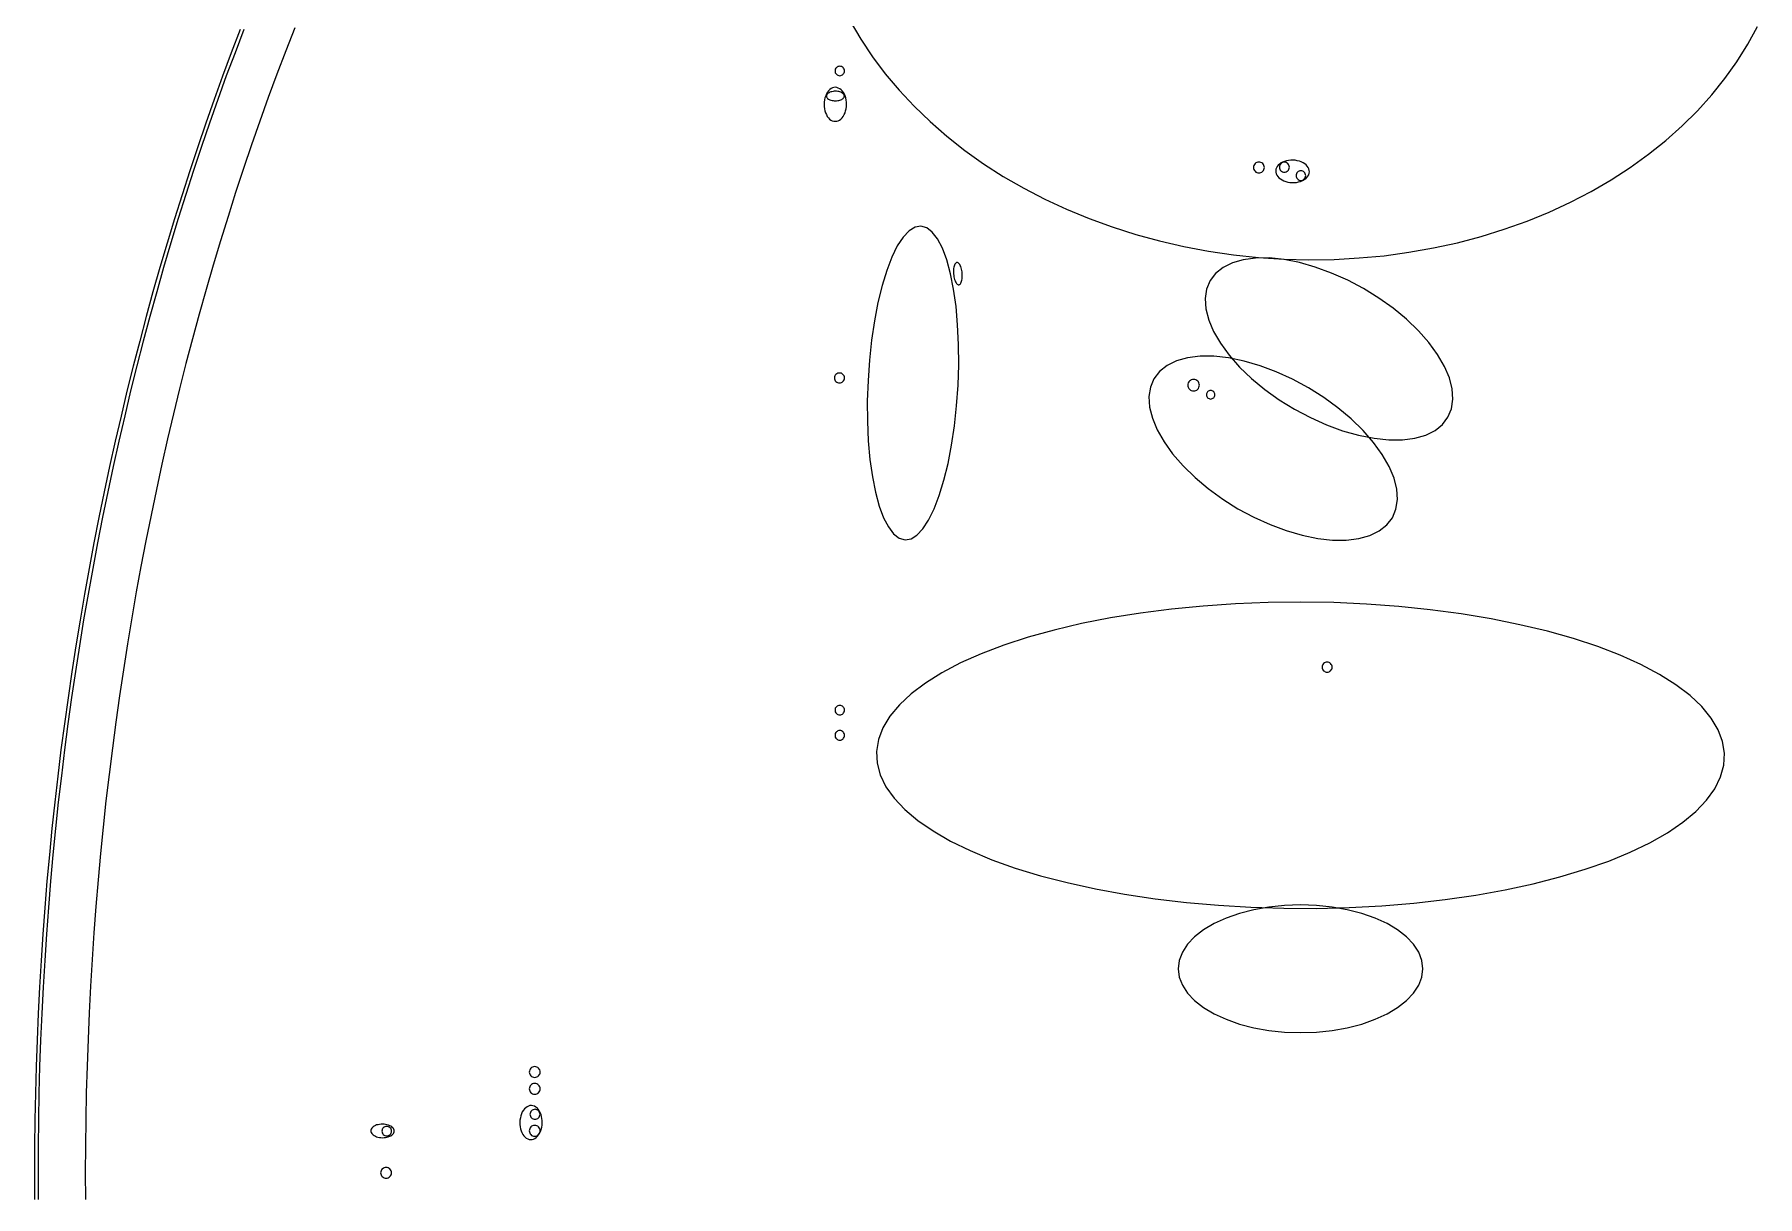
# Model space of a CAD drawing. Extents: x -1 to 217, y -22 to 302.
# Drawn here: x -1.3 to 120.4, y 138 to 220 of the extents above; entities that cross this region are included whole.
import ezdxf

# ---------------------------------------------------------------- set-up
doc = ezdxf.new("R2010")
doc.units = 0

msp = doc.modelspace()

# ---------------------------------------------------------------- linework, layer by layer
at = {"layer": 'CIRCLES'}
for p, q in [((55.25, 217.57), (55.23, 217.51)), ((55.23, 217.51), (55.23, 217.45)), ((55.23, 217.45), (55.23, 217.38)), ((55.23, 217.38), (55.25, 217.32)), ((55.28, 217.63), (55.25, 217.57)), ((55.25, 217.32), (55.28, 217.26)), ((55.33, 217.68), (55.28, 217.63)), ((55.28, 217.26), (55.33, 217.21)), ((55.38, 217.72), (55.33, 217.68)), ((55.33, 217.21), (55.38, 217.17)), ((55.43, 217.75), (55.38, 217.72)), ((55.38, 217.17), (55.43, 217.14)), ((55.5, 217.77), (55.43, 217.75)), ((55.43, 217.14), (55.5, 217.12)), ((55.56, 217.78), (55.5, 217.77)), ((55.5, 217.12), (55.56, 217.11)), ((55.63, 217.77), (55.56, 217.78)), ((55.56, 217.11), (55.63, 217.12)), ((55.69, 217.75), (55.63, 217.77)), ((55.63, 217.12), (55.69, 217.14)), ((55.75, 217.72), (55.69, 217.75)), ((55.69, 217.14), (55.75, 217.17)), ((55.8, 217.68), (55.75, 217.72)), ((55.75, 217.17), (55.8, 217.21)), ((55.84, 217.63), (55.8, 217.68)), ((55.8, 217.21), (55.84, 217.26)), ((55.87, 217.57), (55.84, 217.63)), ((55.84, 217.26), (55.87, 217.32)), ((55.89, 217.51), (55.87, 217.57)), ((55.87, 217.32), (55.89, 217.38)), ((55.9, 217.45), (55.89, 217.51)), ((55.89, 217.38), (55.9, 217.45)), ((84.8, 210.7), (84.79, 210.63)), ((84.79, 210.63), (84.8, 210.56)), ((84.82, 210.78), (84.8, 210.7)), ((84.86, 210.84), (84.82, 210.78)), ((84.9, 210.9), (84.86, 210.84)), ((84.96, 210.95), (84.9, 210.9)), ((85.03, 210.98), (84.96, 210.95)), ((85.1, 211), (85.03, 210.98)), ((85.17, 211.01), (85.1, 211)), ((85.25, 211), (85.17, 211.01)), ((85.32, 210.98), (85.25, 211)), ((85.39, 210.95), (85.32, 210.98)), ((85.44, 210.9), (85.39, 210.95)), ((85.49, 210.84), (85.44, 210.9)), ((85.53, 210.78), (85.49, 210.84)), ((85.55, 210.7), (85.53, 210.78)), ((85.56, 210.63), (85.55, 210.7)), ((85.55, 210.56), (85.56, 210.63)), ((86.63, 210.72), (86.62, 210.65)), ((86.62, 210.65), (86.63, 210.58)), ((86.65, 210.79), (86.63, 210.72)), ((86.63, 210.58), (86.65, 210.52)), ((86.68, 210.85), (86.65, 210.79)), ((86.72, 210.9), (86.68, 210.85)), ((86.78, 210.94), (86.72, 210.9)), ((86.84, 210.98), (86.78, 210.94)), ((86.91, 211), (86.84, 210.98)), ((86.97, 211), (86.91, 211)), ((87.04, 211), (86.97, 211)), ((87.11, 210.98), (87.04, 211)), ((87.17, 210.94), (87.11, 210.98)), ((87.22, 210.9), (87.17, 210.94)), ((87.27, 210.85), (87.22, 210.9)), ((87.3, 210.79), (87.27, 210.85)), ((87.32, 210.72), (87.3, 210.79)), ((87.3, 210.52), (87.32, 210.58)), ((87.33, 210.65), (87.32, 210.72)), ((87.32, 210.58), (87.33, 210.65)), ((84.8, 210.56), (84.82, 210.48)), ((84.82, 210.48), (84.86, 210.42)), ((84.86, 210.42), (84.9, 210.36)), ((84.9, 210.36), (84.96, 210.31)), ((84.96, 210.31), (85.03, 210.28)), ((85.03, 210.28), (85.1, 210.26)), ((85.1, 210.26), (85.17, 210.25)), ((85.17, 210.25), (85.25, 210.26)), ((85.25, 210.26), (85.32, 210.28)), ((85.32, 210.28), (85.39, 210.31)), ((85.39, 210.31), (85.44, 210.36)), ((85.44, 210.36), (85.49, 210.42)), ((85.49, 210.42), (85.53, 210.48)), ((85.53, 210.48), (85.55, 210.56)), ((86.65, 210.52), (86.68, 210.45)), ((86.68, 210.45), (86.72, 210.4)), ((86.72, 210.4), (86.78, 210.36)), ((86.78, 210.36), (86.84, 210.33)), ((86.84, 210.33), (86.91, 210.31)), ((86.91, 210.31), (86.97, 210.3)), ((86.97, 210.3), (87.04, 210.31)), ((87.04, 210.31), (87.11, 210.33)), ((87.11, 210.33), (87.17, 210.36)), ((87.17, 210.36), (87.22, 210.4)), ((87.22, 210.4), (87.27, 210.45)), ((87.27, 210.45), (87.3, 210.52)), ((87.82, 210.19), (87.8, 210.12)), ((87.8, 210.12), (87.8, 210.06)), ((87.8, 210.06), (87.8, 209.99)), ((87.8, 209.99), (87.82, 209.93)), ((87.85, 210.25), (87.82, 210.19)), ((87.82, 209.93), (87.85, 209.87)), ((87.9, 210.3), (87.85, 210.25)), ((87.85, 209.87), (87.9, 209.82)), ((87.95, 210.34), (87.9, 210.3)), ((87.9, 209.82), (87.95, 209.77)), ((88.01, 210.37), (87.95, 210.34)), ((87.95, 209.77), (88.01, 209.74)), ((88.07, 210.39), (88.01, 210.37)), ((88.01, 209.74), (88.07, 209.72)), ((88.14, 210.4), (88.07, 210.39)), ((88.07, 209.72), (88.14, 209.72)), ((88.2, 210.39), (88.14, 210.4)), ((88.14, 209.72), (88.2, 209.72)), ((88.27, 210.37), (88.2, 210.39)), ((88.2, 209.72), (88.27, 209.74)), ((88.33, 210.34), (88.27, 210.37)), ((88.27, 209.74), (88.33, 209.77)), ((88.38, 210.3), (88.33, 210.34)), ((88.33, 209.77), (88.38, 209.82)), ((88.42, 210.25), (88.38, 210.3)), ((88.38, 209.82), (88.42, 209.87)), ((88.45, 210.19), (88.42, 210.25)), ((88.42, 209.87), (88.45, 209.93)), ((88.47, 210.12), (88.45, 210.19)), ((88.45, 209.93), (88.47, 209.99)), ((88.48, 210.06), (88.47, 210.12)), ((88.47, 209.99), (88.48, 210.06)), ((55.29, 196.02), (55.25, 195.97)), ((55.35, 196.06), (55.29, 196.02)), ((55.41, 196.1), (55.35, 196.06)), ((55.47, 196.12), (55.41, 196.1)), ((55.54, 196.12), (55.47, 196.12)), ((55.61, 196.12), (55.54, 196.12)), ((55.68, 196.1), (55.61, 196.12)), ((55.74, 196.06), (55.68, 196.1)), ((55.79, 196.02), (55.74, 196.06)), ((55.83, 195.97), (55.79, 196.02)), ((55.2, 195.84), (55.19, 195.77)), ((55.19, 195.77), (55.2, 195.7)), ((55.22, 195.91), (55.2, 195.84)), ((55.2, 195.7), (55.22, 195.64)), ((55.25, 195.97), (55.22, 195.91)), ((55.22, 195.64), (55.25, 195.57)), ((55.25, 195.57), (55.29, 195.52)), ((55.29, 195.52), (55.35, 195.48)), ((55.35, 195.48), (55.41, 195.45)), ((55.41, 195.45), (55.47, 195.42)), ((55.47, 195.42), (55.54, 195.42)), ((55.54, 195.42), (55.61, 195.42)), ((55.61, 195.42), (55.68, 195.45)), ((55.68, 195.45), (55.74, 195.48)), ((55.74, 195.48), (55.79, 195.52)), ((55.79, 195.52), (55.83, 195.57)), ((55.87, 195.91), (55.83, 195.97)), ((55.83, 195.57), (55.87, 195.64)), ((55.89, 195.84), (55.87, 195.91)), ((55.87, 195.64), (55.89, 195.7)), ((55.89, 195.77), (55.89, 195.84)), ((55.89, 195.7), (55.89, 195.77)), ((80.16, 195.34), (80.15, 195.26)), ((80.15, 195.26), (80.16, 195.18)), ((80.18, 195.42), (80.16, 195.34)), ((80.16, 195.18), (80.18, 195.11)), ((80.22, 195.49), (80.18, 195.42)), ((80.18, 195.11), (80.22, 195.03)), ((80.27, 195.55), (80.22, 195.49)), ((80.22, 195.03), (80.27, 194.97)), ((80.33, 195.6), (80.27, 195.55)), ((80.27, 194.97), (80.33, 194.92)), ((80.4, 195.64), (80.33, 195.6)), ((80.33, 194.92), (80.4, 194.88)), ((80.48, 195.67), (80.4, 195.64)), ((80.4, 194.88), (80.48, 194.86)), ((80.56, 195.67), (80.48, 195.67)), ((80.48, 194.86), (80.56, 194.85)), ((80.64, 195.67), (80.56, 195.67)), ((80.56, 194.85), (80.64, 194.86)), ((80.72, 195.64), (80.64, 195.67)), ((80.64, 194.86), (80.72, 194.88)), ((80.79, 195.6), (80.72, 195.64)), ((80.72, 194.88), (80.79, 194.92)), ((80.85, 195.55), (80.79, 195.6)), ((80.79, 194.92), (80.85, 194.97)), ((80.9, 195.49), (80.85, 195.55)), ((80.85, 194.97), (80.9, 195.03)), ((80.94, 195.42), (80.9, 195.49)), ((80.9, 195.03), (80.94, 195.11)), ((80.96, 195.34), (80.94, 195.42)), ((80.94, 195.11), (80.96, 195.18)), ((80.97, 195.26), (80.96, 195.34)), ((80.96, 195.18), (80.97, 195.26)), ((81.55, 194.8), (81.52, 194.75)), ((81.6, 194.84), (81.55, 194.8)), ((81.65, 194.86), (81.6, 194.84)), ((81.71, 194.88), (81.65, 194.86)), ((81.77, 194.89), (81.71, 194.88)), ((81.83, 194.88), (81.77, 194.89)), ((81.88, 194.86), (81.83, 194.88)), ((81.93, 194.84), (81.88, 194.86)), ((81.98, 194.8), (81.93, 194.84)), ((82.02, 194.75), (81.98, 194.8)), ((81.49, 194.7), (81.47, 194.64)), ((81.47, 194.64), (81.47, 194.59)), ((81.47, 194.59), (81.47, 194.53)), ((81.47, 194.53), (81.49, 194.47)), ((81.52, 194.75), (81.49, 194.7)), ((81.49, 194.47), (81.52, 194.42)), ((81.52, 194.42), (81.55, 194.37)), ((81.55, 194.37), (81.6, 194.34)), ((81.6, 194.34), (81.65, 194.31)), ((81.65, 194.31), (81.71, 194.29)), ((81.71, 194.29), (81.77, 194.28)), ((81.77, 194.28), (81.83, 194.29)), ((81.83, 194.29), (81.88, 194.31)), ((81.88, 194.31), (81.93, 194.34)), ((81.93, 194.34), (81.98, 194.37)), ((81.98, 194.37), (82.02, 194.42)), ((82.04, 194.7), (82.02, 194.75)), ((82.02, 194.42), (82.04, 194.47)), ((82.06, 194.64), (82.04, 194.7)), ((82.04, 194.47), (82.06, 194.53)), ((82.07, 194.59), (82.06, 194.64)), ((82.06, 194.53), (82.07, 194.59)), ((89.65, 175.42), (89.64, 175.35)), ((89.64, 175.35), (89.65, 175.28)), ((89.67, 175.49), (89.65, 175.42)), ((89.65, 175.28), (89.67, 175.22)), ((89.7, 175.55), (89.67, 175.49)), ((89.74, 175.6), (89.7, 175.55)), ((89.8, 175.65), (89.74, 175.6)), ((89.86, 175.68), (89.8, 175.65)), ((89.92, 175.7), (89.86, 175.68)), ((89.99, 175.71), (89.92, 175.7)), ((90.06, 175.7), (89.99, 175.71)), ((90.13, 175.68), (90.06, 175.7)), ((90.19, 175.65), (90.13, 175.68)), ((90.24, 175.6), (90.19, 175.65)), ((90.29, 175.55), (90.24, 175.6)), ((90.32, 175.49), (90.29, 175.55)), ((90.34, 175.42), (90.32, 175.49)), ((90.32, 175.22), (90.34, 175.28)), ((90.35, 175.35), (90.34, 175.42)), ((90.34, 175.28), (90.35, 175.35)), ((89.67, 175.22), (89.7, 175.16)), ((89.7, 175.16), (89.74, 175.1)), ((89.74, 175.1), (89.8, 175.06)), ((89.8, 175.06), (89.86, 175.03)), ((89.86, 175.03), (89.92, 175.01)), ((89.92, 175.01), (89.99, 175)), ((89.99, 175), (90.06, 175.01)), ((90.06, 175.01), (90.13, 175.03)), ((90.13, 175.03), (90.19, 175.06)), ((90.19, 175.06), (90.24, 175.1)), ((90.24, 175.1), (90.29, 175.16)), ((90.29, 175.16), (90.32, 175.22)), ((55.25, 172.45), (55.23, 172.38)), ((55.23, 172.38), (55.23, 172.32)), ((55.23, 172.32), (55.23, 172.25)), ((55.23, 172.25), (55.25, 172.19)), ((55.28, 172.5), (55.25, 172.45)), ((55.25, 172.19), (55.28, 172.13)), ((55.33, 172.55), (55.28, 172.5)), ((55.28, 172.13), (55.33, 172.08)), ((55.38, 172.6), (55.33, 172.55)), ((55.33, 172.08), (55.38, 172.04)), ((55.43, 172.63), (55.38, 172.6)), ((55.38, 172.04), (55.43, 172.01)), ((55.5, 172.65), (55.43, 172.63)), ((55.43, 172.01), (55.5, 171.99)), ((55.56, 172.65), (55.5, 172.65)), ((55.5, 171.99), (55.56, 171.98)), ((55.63, 172.65), (55.56, 172.65)), ((55.56, 171.98), (55.63, 171.99)), ((55.69, 172.63), (55.63, 172.65)), ((55.63, 171.99), (55.69, 172.01)), ((55.75, 172.6), (55.69, 172.63)), ((55.69, 172.01), (55.75, 172.04)), ((55.8, 172.55), (55.75, 172.6)), ((55.75, 172.04), (55.8, 172.08)), ((55.84, 172.5), (55.8, 172.55)), ((55.8, 172.08), (55.84, 172.13)), ((55.87, 172.45), (55.84, 172.5)), ((55.84, 172.13), (55.87, 172.19)), ((55.89, 172.38), (55.87, 172.45)), ((55.87, 172.19), (55.89, 172.25)), ((55.9, 172.32), (55.89, 172.38)), ((55.89, 172.25), (55.9, 172.32)), ((55.25, 170.67), (55.23, 170.61)), ((55.23, 170.61), (55.23, 170.54)), ((55.23, 170.54), (55.23, 170.47)), ((55.23, 170.47), (55.25, 170.41)), ((55.28, 170.73), (55.25, 170.67)), ((55.25, 170.41), (55.28, 170.35)), ((55.33, 170.78), (55.28, 170.73)), ((55.38, 170.82), (55.33, 170.78)), ((55.43, 170.85), (55.38, 170.82)), ((55.5, 170.87), (55.43, 170.85)), ((55.56, 170.87), (55.5, 170.87)), ((55.63, 170.87), (55.56, 170.87)), ((55.69, 170.85), (55.63, 170.87)), ((55.75, 170.82), (55.69, 170.85)), ((55.8, 170.78), (55.75, 170.82)), ((55.84, 170.73), (55.8, 170.78)), ((55.87, 170.67), (55.84, 170.73)), ((55.84, 170.35), (55.87, 170.41)), ((55.89, 170.61), (55.87, 170.67)), ((55.87, 170.41), (55.89, 170.47)), ((55.9, 170.54), (55.89, 170.61)), ((55.89, 170.47), (55.9, 170.54)), ((55.28, 170.35), (55.33, 170.3)), ((55.33, 170.3), (55.38, 170.26)), ((55.38, 170.26), (55.43, 170.23)), ((55.43, 170.23), (55.5, 170.21)), ((55.5, 170.21), (55.56, 170.21)), ((55.56, 170.21), (55.63, 170.21)), ((55.63, 170.21), (55.69, 170.23)), ((55.69, 170.23), (55.75, 170.26)), ((55.75, 170.26), (55.8, 170.3)), ((55.8, 170.3), (55.84, 170.35)), ((33.64, 146.84), (33.63, 146.77)), ((33.63, 146.77), (33.64, 146.7)), ((33.66, 146.92), (33.64, 146.84)), ((33.64, 146.7), (33.66, 146.62)), ((33.7, 146.98), (33.66, 146.92)), ((33.66, 146.62), (33.7, 146.56)), ((33.75, 147.04), (33.7, 146.98)), ((33.7, 146.56), (33.75, 146.5)), ((33.8, 147.09), (33.75, 147.04)), ((33.75, 146.5), (33.8, 146.45)), ((33.87, 147.12), (33.8, 147.09)), ((33.8, 146.45), (33.87, 146.42)), ((33.94, 147.14), (33.87, 147.12)), ((33.87, 146.42), (33.94, 146.4)), ((34.01, 147.15), (33.94, 147.14)), ((33.94, 146.4), (34.01, 146.39)), ((34.09, 147.14), (34.01, 147.15)), ((34.01, 146.39), (34.09, 146.4)), ((34.16, 147.12), (34.09, 147.14)), ((34.09, 146.4), (34.16, 146.42)), ((34.23, 147.09), (34.16, 147.12)), ((34.16, 146.42), (34.23, 146.45)), ((34.28, 147.04), (34.23, 147.09)), ((34.23, 146.45), (34.28, 146.5)), ((34.33, 146.98), (34.28, 147.04)), ((34.28, 146.5), (34.33, 146.56)), ((34.37, 146.92), (34.33, 146.98)), ((34.33, 146.56), (34.37, 146.62)), ((34.39, 146.84), (34.37, 146.92)), ((34.37, 146.62), (34.39, 146.7)), ((34.4, 146.77), (34.39, 146.84)), ((34.39, 146.7), (34.4, 146.77)), ((33.64, 145.66), (33.63, 145.58)), ((33.63, 145.58), (33.64, 145.51)), ((33.66, 145.73), (33.64, 145.66)), ((33.64, 145.51), (33.66, 145.44)), ((33.7, 145.8), (33.66, 145.73)), ((33.66, 145.44), (33.7, 145.37)), ((33.75, 145.85), (33.7, 145.8)), ((33.7, 145.37), (33.75, 145.31)), ((33.8, 145.9), (33.75, 145.85)), ((33.75, 145.31), (33.8, 145.27)), ((33.87, 145.94), (33.8, 145.9)), ((33.8, 145.27), (33.87, 145.23)), ((33.94, 145.96), (33.87, 145.94)), ((33.87, 145.23), (33.94, 145.21)), ((34.01, 145.97), (33.94, 145.96)), ((33.94, 145.21), (34.01, 145.2)), ((34.09, 145.96), (34.01, 145.97)), ((34.01, 145.2), (34.09, 145.21)), ((34.16, 145.94), (34.09, 145.96)), ((34.09, 145.21), (34.16, 145.23)), ((34.23, 145.9), (34.16, 145.94)), ((34.16, 145.23), (34.23, 145.27)), ((34.28, 145.85), (34.23, 145.9)), ((34.23, 145.27), (34.28, 145.31)), ((34.33, 145.8), (34.28, 145.85)), ((34.28, 145.31), (34.33, 145.37)), ((34.37, 145.73), (34.33, 145.8)), ((34.33, 145.37), (34.37, 145.44)), ((34.39, 145.66), (34.37, 145.73)), ((34.37, 145.44), (34.39, 145.51)), ((34.4, 145.58), (34.39, 145.66)), ((34.39, 145.51), (34.4, 145.58)), ((33.69, 143.85), (33.68, 143.79)), ((33.68, 143.79), (33.69, 143.72)), ((33.71, 143.92), (33.69, 143.85)), ((33.69, 143.72), (33.71, 143.65)), ((33.74, 143.98), (33.71, 143.92)), ((33.71, 143.65), (33.74, 143.59)), ((33.79, 144.03), (33.74, 143.98)), ((33.84, 144.08), (33.79, 144.03)), ((33.9, 144.11), (33.84, 144.08)), ((33.97, 144.13), (33.9, 144.11)), ((34.04, 144.14), (33.97, 144.13)), ((34.1, 144.13), (34.04, 144.14)), ((34.17, 144.11), (34.1, 144.13)), ((34.23, 144.08), (34.17, 144.11)), ((34.29, 144.03), (34.23, 144.08)), ((34.33, 143.98), (34.29, 144.03)), ((34.36, 143.92), (34.33, 143.98)), ((34.33, 143.59), (34.36, 143.65)), ((34.38, 143.85), (34.36, 143.92)), ((34.36, 143.65), (34.38, 143.72)), ((34.39, 143.79), (34.38, 143.85)), ((34.38, 143.72), (34.39, 143.79)), ((23.23, 142.67), (23.22, 142.6)), ((23.22, 142.6), (23.23, 142.53)), ((23.25, 142.73), (23.23, 142.67)), ((23.23, 142.53), (23.25, 142.47)), ((23.28, 142.79), (23.25, 142.73)), ((23.25, 142.47), (23.28, 142.41)), ((23.32, 142.84), (23.28, 142.79)), ((23.37, 142.88), (23.32, 142.84)), ((23.43, 142.91), (23.37, 142.88)), ((23.49, 142.93), (23.43, 142.91)), ((23.56, 142.93), (23.49, 142.93)), ((23.62, 142.93), (23.56, 142.93)), ((23.69, 142.91), (23.62, 142.93)), ((23.74, 142.88), (23.69, 142.91)), ((23.8, 142.84), (23.74, 142.88)), ((23.84, 142.79), (23.8, 142.84)), ((23.87, 142.73), (23.84, 142.79)), ((23.84, 142.41), (23.87, 142.47)), ((23.89, 142.67), (23.87, 142.73)), ((23.87, 142.47), (23.89, 142.53)), ((23.89, 142.6), (23.89, 142.67)), ((23.89, 142.53), (23.89, 142.6)), ((33.64, 142.7), (33.63, 142.62)), ((33.63, 142.62), (33.64, 142.55)), ((33.66, 142.77), (33.64, 142.7)), ((33.64, 142.55), (33.66, 142.47)), ((33.7, 142.83), (33.66, 142.77)), ((33.66, 142.47), (33.7, 142.41)), ((33.75, 142.89), (33.7, 142.83)), ((33.74, 143.59), (33.79, 143.54)), ((33.8, 142.94), (33.75, 142.89)), ((33.79, 143.54), (33.84, 143.49)), ((33.87, 142.97), (33.8, 142.94)), ((33.84, 143.49), (33.9, 143.46)), ((33.94, 143), (33.87, 142.97)), ((33.9, 143.46), (33.97, 143.44)), ((34.01, 143), (33.94, 143)), ((33.97, 143.44), (34.04, 143.43)), ((34.09, 143), (34.01, 143)), ((34.04, 143.43), (34.1, 143.44)), ((34.16, 142.97), (34.09, 143)), ((34.1, 143.44), (34.17, 143.46)), ((34.23, 142.94), (34.16, 142.97)), ((34.17, 143.46), (34.23, 143.49)), ((34.23, 143.49), (34.29, 143.54)), ((34.28, 142.89), (34.23, 142.94)), ((34.33, 142.83), (34.28, 142.89)), ((34.29, 143.54), (34.33, 143.59)), ((34.37, 142.77), (34.33, 142.83)), ((34.33, 142.41), (34.37, 142.47)), ((34.39, 142.7), (34.37, 142.77)), ((34.37, 142.47), (34.39, 142.55)), ((34.4, 142.62), (34.39, 142.7)), ((34.39, 142.55), (34.4, 142.62)), ((23.28, 142.41), (23.32, 142.36)), ((23.32, 142.36), (23.37, 142.32)), ((23.37, 142.32), (23.43, 142.29)), ((23.43, 142.29), (23.49, 142.27)), ((23.49, 142.27), (23.56, 142.27)), ((23.56, 142.27), (23.62, 142.27)), ((23.62, 142.27), (23.69, 142.29)), ((23.69, 142.29), (23.74, 142.32)), ((23.74, 142.32), (23.8, 142.36)), ((23.8, 142.36), (23.84, 142.41)), ((33.7, 142.41), (33.75, 142.35)), ((33.75, 142.35), (33.8, 142.3)), ((33.8, 142.3), (33.87, 142.27)), ((33.87, 142.27), (33.94, 142.25)), ((33.94, 142.25), (34.01, 142.24)), ((34.01, 142.24), (34.09, 142.25)), ((34.09, 142.25), (34.16, 142.27)), ((34.16, 142.27), (34.23, 142.3)), ((34.23, 142.3), (34.28, 142.35)), ((34.28, 142.35), (34.33, 142.41)), ((23.37, 140.01), (23.3, 139.97)), ((23.44, 140.03), (23.37, 140.01)), ((23.52, 140.04), (23.44, 140.03)), ((23.59, 140.03), (23.52, 140.04)), ((23.66, 140.01), (23.59, 140.03)), ((23.73, 139.97), (23.66, 140.01)), ((23.14, 139.73), (23.13, 139.66)), ((23.13, 139.66), (23.14, 139.58)), ((23.16, 139.8), (23.14, 139.73)), ((23.14, 139.58), (23.16, 139.51)), ((23.2, 139.87), (23.16, 139.8)), ((23.16, 139.51), (23.2, 139.45)), ((23.25, 139.93), (23.2, 139.87)), ((23.2, 139.45), (23.25, 139.39)), ((23.3, 139.97), (23.25, 139.93)), ((23.25, 139.39), (23.3, 139.34)), ((23.3, 139.34), (23.37, 139.31)), ((23.37, 139.31), (23.44, 139.28)), ((23.44, 139.28), (23.52, 139.28)), ((23.52, 139.28), (23.59, 139.28)), ((23.59, 139.28), (23.66, 139.31)), ((23.66, 139.31), (23.73, 139.34)), ((23.79, 139.93), (23.73, 139.97)), ((23.73, 139.34), (23.79, 139.39)), ((23.83, 139.87), (23.79, 139.93)), ((23.79, 139.39), (23.83, 139.45)), ((23.87, 139.8), (23.83, 139.87)), ((23.83, 139.45), (23.87, 139.51)), ((23.89, 139.73), (23.87, 139.8)), ((23.87, 139.51), (23.89, 139.58)), ((23.9, 139.66), (23.89, 139.73)), ((23.89, 139.58), (23.9, 139.66))]:
    msp.add_line(p, q, dxfattribs=at)
at = {"layer": 'ELLIPSES'}
for p, q in [((13.2, 220.36), (12.58, 218.73)), ((13.47, 220.37), (12.85, 218.73)), ((17.06, 220.49), (16.43, 218.86)), ((56.31, 220.95), (57.05, 219.68)), ((119.71, 219.33), (120.4, 220.58)), ((57.05, 219.68), (57.87, 218.45)), ((118.94, 218.1), (119.71, 219.33)), ((12.58, 218.73), (11.97, 217.08)), ((12.85, 218.73), (12.23, 217.09)), ((16.43, 218.86), (15.8, 217.22)), ((57.87, 218.45), (58.77, 217.24)), ((118.09, 216.91), (118.94, 218.1)), ((11.97, 217.08), (11.37, 215.43)), ((12.23, 217.09), (11.63, 215.44)), ((15.8, 217.22), (15.19, 215.57)), ((58.77, 217.24), (59.75, 216.08)), ((117.16, 215.75), (118.09, 216.91)), ((15.19, 215.57), (14.6, 213.91)), ((54.52, 215.55), (54.48, 215.4)), ((54.57, 215.69), (54.52, 215.55)), ((54.62, 215.82), (54.57, 215.69)), ((54.69, 215.94), (54.62, 215.82)), ((54.65, 215.76), (54.63, 215.71)), ((54.63, 215.71), (54.63, 215.67)), ((54.63, 215.67), (54.63, 215.62)), ((54.63, 215.62), (54.65, 215.58)), ((54.67, 215.8), (54.65, 215.76)), ((54.65, 215.58), (54.67, 215.54)), ((54.71, 215.84), (54.67, 215.8)), ((54.67, 215.54), (54.71, 215.5)), ((54.77, 216.04), (54.69, 215.94)), ((54.75, 215.88), (54.71, 215.84)), ((54.71, 215.5), (54.76, 215.46)), ((54.81, 215.91), (54.75, 215.88)), ((54.76, 215.46), (54.81, 215.43)), ((54.86, 216.13), (54.77, 216.04)), ((54.87, 215.94), (54.81, 215.91)), ((54.95, 216.2), (54.86, 216.13)), ((54.94, 215.96), (54.87, 215.94)), ((55.01, 215.98), (54.94, 215.96)), ((55.05, 216.25), (54.95, 216.2)), ((55.09, 216), (55.01, 215.98)), ((55.15, 216.28), (55.05, 216.25)), ((55.17, 216.01), (55.09, 216)), ((55.26, 216.29), (55.15, 216.28)), ((55.26, 216.01), (55.17, 216.01)), ((55.36, 216.28), (55.26, 216.29)), ((55.34, 216.01), (55.26, 216.01)), ((55.42, 216), (55.34, 216.01)), ((55.46, 216.24), (55.36, 216.28)), ((55.5, 215.99), (55.42, 216)), ((55.56, 216.19), (55.46, 216.24)), ((55.57, 215.97), (55.5, 215.99)), ((55.66, 216.12), (55.56, 216.19)), ((55.64, 215.94), (55.57, 215.97)), ((55.7, 215.91), (55.64, 215.94)), ((55.74, 216.04), (55.66, 216.12)), ((55.76, 215.88), (55.7, 215.91)), ((55.71, 215.44), (55.76, 215.47)), ((55.82, 215.93), (55.74, 216.04)), ((55.8, 215.84), (55.76, 215.88)), ((55.76, 215.47), (55.81, 215.51)), ((55.84, 215.81), (55.8, 215.84)), ((55.81, 215.51), (55.84, 215.55)), ((55.89, 215.81), (55.82, 215.93)), ((55.87, 215.76), (55.84, 215.81)), ((55.84, 215.55), (55.87, 215.59)), ((55.88, 215.72), (55.87, 215.76)), ((55.87, 215.59), (55.88, 215.63)), ((55.89, 215.68), (55.88, 215.72)), ((55.88, 215.63), (55.89, 215.68)), ((55.94, 215.68), (55.89, 215.81)), ((55.99, 215.54), (55.94, 215.68)), ((56.02, 215.39), (55.99, 215.54)), ((59.75, 216.08), (60.81, 214.95)), ((116.15, 214.64), (117.16, 215.75)), ((11.37, 215.43), (10.78, 213.76)), ((11.63, 215.44), (11.05, 213.77)), ((54.48, 215.4), (54.46, 215.25)), ((54.46, 215.25), (54.46, 215.09)), ((54.46, 215.09), (54.46, 214.94)), ((54.46, 214.94), (54.48, 214.78)), ((54.48, 214.78), (54.51, 214.63)), ((54.51, 214.63), (54.56, 214.49)), ((54.56, 214.49), (54.62, 214.36)), ((54.62, 214.36), (54.68, 214.24)), ((54.68, 214.24), (54.76, 214.14)), ((54.81, 215.43), (54.87, 215.4)), ((54.87, 215.4), (54.94, 215.38)), ((54.94, 215.38), (55.02, 215.36)), ((55.02, 215.36), (55.1, 215.35)), ((55.1, 215.35), (55.18, 215.34)), ((55.18, 215.34), (55.26, 215.33)), ((55.26, 215.33), (55.34, 215.34)), ((55.34, 215.34), (55.42, 215.35)), ((55.42, 215.35), (55.5, 215.36)), ((55.5, 215.36), (55.58, 215.38)), ((55.58, 215.38), (55.64, 215.41)), ((55.64, 215.41), (55.71, 215.44)), ((55.73, 214.13), (55.81, 214.24)), ((55.81, 214.24), (55.88, 214.36)), ((55.88, 214.36), (55.94, 214.49)), ((55.94, 214.49), (55.98, 214.63)), ((55.98, 214.63), (56.02, 214.77)), ((56.04, 215.24), (56.02, 215.39)), ((56.02, 214.77), (56.04, 214.93)), ((56.05, 215.08), (56.04, 215.24)), ((56.04, 214.93), (56.05, 215.08)), ((60.81, 214.95), (61.94, 213.87)), ((115.07, 213.57), (116.15, 214.64)), ((10.78, 213.76), (10.21, 212.09)), ((11.05, 213.77), (10.47, 212.1)), ((14.6, 213.91), (14.02, 212.24)), ((54.76, 214.14), (54.85, 214.05)), ((54.85, 214.05), (54.94, 213.98)), ((54.94, 213.98), (55.04, 213.93)), ((55.04, 213.93), (55.14, 213.9)), ((55.14, 213.9), (55.24, 213.89)), ((55.24, 213.89), (55.35, 213.9)), ((55.35, 213.9), (55.45, 213.93)), ((55.45, 213.93), (55.55, 213.98)), ((55.55, 213.98), (55.64, 214.05)), ((55.64, 214.05), (55.73, 214.13)), ((61.94, 213.87), (63.14, 212.83)), ((113.91, 212.54), (115.07, 213.57)), ((10.21, 212.09), (9.65, 210.4)), ((10.47, 212.1), (9.91, 210.41)), ((14.02, 212.24), (13.45, 210.56)), ((63.14, 212.83), (64.4, 211.83)), ((64.4, 211.83), (65.73, 210.89)), ((112.69, 211.56), (113.91, 212.54)), ((65.73, 210.89), (67.11, 210)), ((86.41, 210.6), (86.38, 210.5)), ((86.46, 210.7), (86.41, 210.6)), ((86.53, 210.79), (86.46, 210.7)), ((86.62, 210.87), (86.53, 210.79)), ((86.73, 210.95), (86.62, 210.87)), ((86.85, 211.01), (86.73, 210.95)), ((86.98, 211.06), (86.85, 211.01)), ((87.12, 211.11), (86.98, 211.06)), ((87.27, 211.13), (87.12, 211.11)), ((87.42, 211.15), (87.27, 211.13)), ((87.58, 211.15), (87.42, 211.15)), ((87.73, 211.14), (87.58, 211.15)), ((87.88, 211.11), (87.73, 211.14)), ((88.03, 211.08), (87.88, 211.11)), ((88.17, 211.03), (88.03, 211.08)), ((88.3, 210.96), (88.17, 211.03)), ((88.41, 210.89), (88.3, 210.96)), ((88.51, 210.81), (88.41, 210.89)), ((88.59, 210.72), (88.51, 210.81)), ((88.66, 210.63), (88.59, 210.72)), ((88.71, 210.53), (88.66, 210.63)), ((110.05, 209.76), (111.4, 210.63)), ((111.4, 210.63), (112.69, 211.56)), ((9.65, 210.4), (9.1, 208.71)), ((9.91, 210.41), (9.37, 208.72)), ((13.45, 210.56), (12.89, 208.87)), ((67.11, 210), (68.56, 209.17)), ((86.38, 210.5), (86.36, 210.4)), ((86.36, 210.4), (86.37, 210.29)), ((86.37, 210.29), (86.4, 210.19)), ((86.4, 210.19), (86.44, 210.09)), ((86.44, 210.09), (86.51, 209.99)), ((86.51, 209.99), (86.59, 209.91)), ((86.59, 209.91), (86.69, 209.82)), ((86.69, 209.82), (86.81, 209.75)), ((86.81, 209.75), (86.93, 209.69)), ((86.93, 209.69), (87.07, 209.64)), ((87.07, 209.64), (87.22, 209.6)), ((87.22, 209.6), (87.37, 209.58)), ((87.37, 209.58), (87.52, 209.56)), ((87.52, 209.56), (87.68, 209.57)), ((87.68, 209.57), (87.83, 209.58)), ((87.83, 209.58), (87.98, 209.61)), ((87.98, 209.61), (88.12, 209.65)), ((88.12, 209.65), (88.25, 209.7)), ((88.25, 209.7), (88.37, 209.77)), ((88.37, 209.77), (88.48, 209.84)), ((88.48, 209.84), (88.57, 209.93)), ((88.57, 209.93), (88.64, 210.02)), ((88.64, 210.02), (88.69, 210.11)), ((88.69, 210.11), (88.73, 210.22)), ((88.73, 210.42), (88.71, 210.53)), ((88.74, 210.32), (88.73, 210.42)), ((88.73, 210.22), (88.74, 210.32)), ((108.65, 208.94), (110.05, 209.76)), ((9.1, 208.71), (8.57, 207.01)), ((9.37, 208.72), (8.83, 207.02)), ((12.89, 208.87), (12.35, 207.17)), ((68.56, 209.17), (70.05, 208.39)), ((70.05, 208.39), (71.59, 207.68)), ((105.67, 207.48), (107.19, 208.18)), ((107.19, 208.18), (108.65, 208.94)), ((8.57, 207.01), (8.05, 205.29)), ((8.83, 207.02), (8.31, 205.31)), ((12.35, 207.17), (11.82, 205.46)), ((71.59, 207.68), (73.18, 207.02)), ((73.18, 207.02), (74.81, 206.43)), ((104.12, 206.85), (105.67, 207.48)), ((60.46, 206.16), (60.04, 205.71)), ((60.88, 206.42), (60.46, 206.16)), ((61.3, 206.49), (60.88, 206.42)), ((61.71, 206.38), (61.3, 206.49)), ((62.1, 206.07), (61.71, 206.38)), ((62.48, 205.59), (62.1, 206.07)), ((74.81, 206.43), (76.47, 205.9)), ((76.47, 205.9), (78.16, 205.44)), ((99.2, 205.32), (100.87, 205.76)), ((100.87, 205.76), (102.51, 206.27)), ((102.51, 206.27), (104.12, 206.85)), ((8.05, 205.29), (7.54, 203.57)), ((8.31, 205.31), (7.8, 203.58)), ((11.82, 205.46), (11.3, 203.74)), ((59.63, 205.09), (59.25, 204.3)), ((60.04, 205.71), (59.63, 205.09)), ((62.82, 204.93), (62.48, 205.59)), ((63.12, 204.1), (62.82, 204.93)), ((78.16, 205.44), (79.88, 205.05)), ((79.88, 205.05), (81.62, 204.72)), ((81.62, 204.72), (83.38, 204.46)), ((94.03, 204.4), (95.77, 204.64)), ((95.77, 204.64), (97.5, 204.95)), ((97.5, 204.95), (99.2, 205.32)), ((7.54, 203.57), (7.05, 201.84)), ((7.8, 203.58), (7.31, 201.85)), ((11.3, 203.74), (10.8, 202.01)), ((58.88, 203.36), (58.55, 202.29)), ((59.25, 204.3), (58.88, 203.36)), ((63.39, 203.13), (63.12, 204.1)), ((63.61, 203.5), (63.6, 203.41)), ((63.6, 203.41), (63.6, 203.31)), ((63.6, 203.31), (63.6, 203.21)), ((63.62, 203.59), (63.61, 203.5)), ((63.64, 203.67), (63.62, 203.59)), ((63.67, 203.74), (63.64, 203.67)), ((63.7, 203.8), (63.67, 203.74)), ((63.73, 203.85), (63.7, 203.8)), ((63.76, 203.88), (63.73, 203.85)), ((63.8, 203.91), (63.76, 203.88)), ((63.84, 203.92), (63.8, 203.91)), ((63.88, 203.91), (63.84, 203.92)), ((63.92, 203.9), (63.88, 203.91)), ((63.96, 203.87), (63.92, 203.9)), ((64, 203.83), (63.96, 203.87)), ((64.04, 203.77), (64, 203.83)), ((64.07, 203.71), (64.04, 203.77)), ((64.11, 203.63), (64.07, 203.71)), ((64.14, 203.55), (64.11, 203.63)), ((64.16, 203.46), (64.14, 203.55)), ((64.18, 203.36), (64.16, 203.46)), ((64.2, 203.26), (64.18, 203.36)), ((82.64, 203.58), (82.11, 203.15)), ((83.3, 203.9), (82.64, 203.58)), ((84.07, 204.12), (83.3, 203.9)), ((83.38, 204.46), (85.15, 204.28)), ((84.94, 204.23), (84.07, 204.12)), ((85.91, 204.24), (84.94, 204.23)), ((85.15, 204.28), (86.93, 204.16)), ((86.95, 204.13), (85.91, 204.24)), ((86.93, 204.16), (88.71, 204.12)), ((88.04, 203.92), (86.95, 204.13)), ((89.16, 203.6), (88.04, 203.92)), ((88.71, 204.12), (90.49, 204.14)), ((90.31, 203.18), (89.16, 203.6)), ((90.49, 204.14), (92.26, 204.24)), ((92.26, 204.24), (94.03, 204.4)), ((58.55, 202.29), (58.26, 201.09)), ((63.61, 202.03), (63.39, 203.13)), ((63.6, 203.21), (63.6, 203.11)), ((63.6, 203.11), (63.62, 203)), ((63.62, 203), (63.63, 202.9)), ((63.63, 202.9), (63.65, 202.81)), ((63.65, 202.81), (63.68, 202.72)), ((63.68, 202.72), (63.71, 202.63)), ((63.71, 202.63), (63.74, 202.56)), ((63.74, 202.56), (63.78, 202.49)), ((63.78, 202.49), (63.82, 202.44)), ((63.82, 202.44), (63.86, 202.4)), ((63.86, 202.4), (63.9, 202.37)), ((63.9, 202.37), (63.94, 202.35)), ((63.94, 202.35), (63.98, 202.35)), ((63.98, 202.35), (64.02, 202.36)), ((64.02, 202.36), (64.05, 202.38)), ((64.05, 202.38), (64.09, 202.42)), ((64.09, 202.42), (64.12, 202.47)), ((64.12, 202.47), (64.15, 202.53)), ((64.15, 202.53), (64.17, 202.6)), ((64.17, 202.6), (64.19, 202.68)), ((64.19, 202.68), (64.21, 202.76)), ((64.21, 203.16), (64.2, 203.26)), ((64.22, 203.06), (64.21, 203.16)), ((64.21, 202.76), (64.22, 202.86)), ((64.22, 202.96), (64.22, 203.06)), ((64.22, 202.86), (64.22, 202.96)), ((81.72, 202.64), (81.48, 202.04)), ((82.11, 203.15), (81.72, 202.64)), ((91.45, 202.67), (90.31, 203.18)), ((92.57, 202.08), (91.45, 202.67)), ((93.64, 201.41), (92.57, 202.08)), ((7.05, 201.84), (6.57, 200.11)), ((7.31, 201.85), (6.83, 200.12)), ((10.8, 202.01), (10.31, 200.28)), ((58.26, 201.09), (58.01, 199.8)), ((63.78, 200.81), (63.61, 202.03)), ((81.48, 202.04), (81.38, 201.37)), ((81.38, 201.37), (81.43, 200.64)), ((94.66, 200.69), (93.64, 201.41)), ((6.57, 200.11), (6.11, 198.36)), ((6.83, 200.12), (6.36, 198.37)), ((10.31, 200.28), (9.84, 198.53)), ((58.01, 199.8), (57.81, 198.44)), ((63.89, 199.51), (63.78, 200.81)), ((81.43, 200.64), (81.63, 199.86)), ((81.63, 199.86), (81.97, 199.05)), ((95.6, 199.91), (94.66, 200.69)), ((96.44, 199.1), (95.6, 199.91)), ((9.84, 198.53), (9.38, 196.78)), ((57.81, 198.44), (57.66, 197.02)), ((63.96, 198.13), (63.89, 199.51)), ((81.97, 199.05), (82.46, 198.22)), ((97.18, 198.27), (96.44, 199.1)), ((6.11, 198.36), (5.65, 196.61)), ((6.36, 198.37), (5.91, 196.62)), ((63.97, 196.7), (63.96, 198.13)), ((80.13, 197.19), (79.35, 196.98)), ((81.02, 197.3), (80.13, 197.19)), ((81.99, 197.3), (81.02, 197.3)), ((83.03, 197.18), (81.99, 197.3)), ((82.46, 198.22), (83.08, 197.38)), ((83.08, 197.38), (83.81, 196.54)), ((97.8, 197.43), (97.18, 198.27)), ((98.28, 196.59), (97.8, 197.43)), ((5.65, 196.61), (5.21, 194.84)), ((5.91, 196.62), (5.47, 194.85)), ((9.38, 196.78), (8.93, 195.01)), ((57.66, 197.02), (57.56, 195.58)), ((63.92, 195.25), (63.97, 196.7)), ((78.16, 196.23), (77.76, 195.72)), ((78.69, 196.66), (78.16, 196.23)), ((79.35, 196.98), (78.69, 196.66)), ((84.13, 196.96), (83.03, 197.18)), ((83.81, 196.54), (84.66, 195.73)), ((85.26, 196.63), (84.13, 196.96)), ((86.4, 196.2), (85.26, 196.63)), ((87.55, 195.68), (86.4, 196.2)), ((98.63, 195.78), (98.28, 196.59)), ((5.21, 194.84), (4.79, 193.07)), ((5.47, 194.85), (5.05, 193.09)), ((8.93, 195.01), (8.5, 193.24)), ((57.56, 195.58), (57.51, 194.13)), ((63.82, 193.81), (63.92, 195.25)), ((77.51, 195.12), (77.4, 194.45)), ((77.76, 195.72), (77.51, 195.12)), ((84.66, 195.73), (85.6, 194.95)), ((85.6, 194.95), (86.61, 194.23)), ((88.67, 195.08), (87.55, 195.68)), ((89.75, 194.4), (88.67, 195.08)), ((98.83, 195), (98.63, 195.78)), ((98.88, 194.27), (98.83, 195)), ((57.51, 194.13), (57.52, 192.71)), ((63.67, 192.39), (63.82, 193.81)), ((77.4, 194.45), (77.45, 193.71)), ((77.45, 193.71), (77.65, 192.93)), ((86.61, 194.23), (87.69, 193.56)), ((87.69, 193.56), (88.81, 192.97)), ((90.76, 193.66), (89.75, 194.4)), ((91.7, 192.88), (90.76, 193.66)), ((98.53, 193.01), (98.78, 193.6)), ((98.78, 193.6), (98.88, 194.27)), ((4.79, 193.07), (4.38, 191.3)), ((5.05, 193.09), (4.64, 191.31)), ((8.5, 193.24), (8.08, 191.47)), ((57.52, 192.71), (57.58, 191.33)), ((63.47, 191.03), (63.67, 192.39)), ((77.65, 192.93), (77.99, 192.11)), ((88.81, 192.97), (89.95, 192.46)), ((89.95, 192.46), (91.09, 192.04)), ((92.54, 192.05), (91.7, 192.88)), ((97.62, 192.07), (98.14, 192.49)), ((98.14, 192.49), (98.53, 193.01)), ((4.38, 191.3), (3.98, 189.52)), ((4.64, 191.31), (4.24, 189.53)), ((8.08, 191.47), (7.68, 189.68)), ((57.58, 191.33), (57.7, 190.02)), ((77.99, 192.11), (78.47, 191.26)), ((78.47, 191.26), (79.08, 190.41)), ((91.09, 192.04), (92.22, 191.73)), ((92.22, 191.73), (93.31, 191.51)), ((93.28, 191.21), (92.54, 192.05)), ((93.89, 190.36), (93.28, 191.21)), ((93.31, 191.51), (94.35, 191.41)), ((94.35, 191.41), (95.31, 191.41)), ((95.31, 191.41), (96.19, 191.52)), ((96.19, 191.52), (96.96, 191.74)), ((96.96, 191.74), (97.62, 192.07)), ((57.7, 190.02), (57.87, 188.8)), ((63.22, 189.74), (63.47, 191.03)), ((79.08, 190.41), (79.82, 189.57)), ((94.37, 189.52), (93.89, 190.36)), ((3.98, 189.52), (3.6, 187.73)), ((4.24, 189.53), (3.86, 187.74)), ((7.68, 189.68), (7.29, 187.89)), ((57.87, 188.8), (58.09, 187.7)), ((62.92, 188.55), (63.22, 189.74)), ((79.82, 189.57), (80.66, 188.75)), ((80.66, 188.75), (81.6, 187.96)), ((94.72, 188.7), (94.37, 189.52)), ((94.91, 187.91), (94.72, 188.7)), ((3.6, 187.73), (3.23, 185.93)), ((3.86, 187.74), (3.49, 185.94)), ((7.29, 187.89), (6.91, 186.09)), ((58.09, 187.7), (58.36, 186.73)), ((62.23, 186.53), (62.59, 187.47)), ((62.59, 187.47), (62.92, 188.55)), ((81.6, 187.96), (82.62, 187.22)), ((94.96, 187.18), (94.91, 187.91)), ((58.36, 186.73), (58.66, 185.9)), ((61.84, 185.74), (62.23, 186.53)), ((82.62, 187.22), (83.69, 186.54)), ((83.69, 186.54), (84.81, 185.94)), ((94.6, 185.9), (94.85, 186.5)), ((94.85, 186.5), (94.96, 187.18)), ((3.23, 185.93), (2.88, 184.13)), ((3.49, 185.94), (3.13, 184.14)), ((6.91, 186.09), (6.55, 184.28)), ((58.66, 185.9), (59, 185.25)), ((59, 185.25), (59.37, 184.76)), ((61.02, 184.68), (61.44, 185.12)), ((61.44, 185.12), (61.84, 185.74)), ((84.81, 185.94), (85.96, 185.42)), ((85.96, 185.42), (87.1, 184.99)), ((93.67, 184.97), (94.2, 185.39)), ((94.2, 185.39), (94.6, 185.9)), ((2.88, 184.13), (2.54, 182.32)), ((3.13, 184.14), (2.79, 182.33)), ((6.55, 184.28), (6.2, 182.47)), ((59.37, 184.76), (59.77, 184.46)), ((59.77, 184.46), (60.18, 184.34)), ((60.18, 184.34), (60.6, 184.41)), ((60.6, 184.41), (61.02, 184.68)), ((87.1, 184.99), (88.24, 184.66)), ((88.24, 184.66), (89.33, 184.44)), ((89.33, 184.44), (90.37, 184.32)), ((90.37, 184.32), (91.35, 184.32)), ((91.35, 184.32), (92.23, 184.43)), ((92.23, 184.43), (93.01, 184.64)), ((93.01, 184.64), (93.67, 184.97)), ((2.54, 182.32), (2.21, 180.5)), ((2.79, 182.33), (2.46, 180.51)), ((6.2, 182.47), (5.87, 180.66)), ((2.21, 180.5), (1.9, 178.68)), ((2.46, 180.51), (2.15, 178.69)), ((5.87, 180.66), (5.55, 178.83)), ((76.81, 179.17), (74.69, 178.83)), ((78.99, 179.45), (76.81, 179.17)), ((81.23, 179.67), (78.99, 179.45)), ((83.51, 179.83), (81.23, 179.67)), ((85.82, 179.92), (83.51, 179.83)), ((88.14, 179.94), (85.82, 179.92)), ((90.46, 179.91), (88.14, 179.94)), ((92.77, 179.8), (90.46, 179.91)), ((95.05, 179.64), (92.77, 179.8)), ((97.28, 179.41), (95.05, 179.64)), ((99.47, 179.12), (97.28, 179.41)), ((101.58, 178.76), (99.47, 179.12)), ((1.9, 178.68), (1.6, 176.86)), ((2.15, 178.69), (1.85, 176.87)), ((5.55, 178.83), (5.25, 177)), ((70.71, 177.97), (68.88, 177.46)), ((72.65, 178.43), (70.71, 177.97)), ((74.69, 178.83), (72.65, 178.43)), ((103.61, 178.35), (101.58, 178.76)), ((105.55, 177.89), (103.61, 178.35)), ((107.39, 177.37), (105.55, 177.89)), ((1.6, 176.86), (1.31, 175.03)), ((1.85, 176.87), (1.57, 175.04)), ((5.25, 177), (4.96, 175.17)), ((67.15, 176.9), (65.56, 176.29)), ((68.88, 177.46), (67.15, 176.9)), ((109.11, 176.8), (107.39, 177.37)), ((110.7, 176.19), (109.11, 176.8)), ((64.1, 175.65), (62.78, 174.96)), ((65.56, 176.29), (64.1, 175.65)), ((112.16, 175.53), (110.7, 176.19)), ((113.47, 174.84), (112.16, 175.53)), ((1.31, 175.03), (1.05, 173.19)), ((1.57, 175.04), (1.3, 173.2)), ((4.96, 175.17), (4.69, 173.33)), ((61.62, 174.23), (60.61, 173.48)), ((62.78, 174.96), (61.62, 174.23)), ((114.63, 174.11), (113.47, 174.84)), ((115.63, 173.35), (114.63, 174.11)), ((1.05, 173.19), (0.79, 171.35)), ((1.3, 173.2), (1.04, 171.36)), ((4.69, 173.33), (4.43, 171.48)), ((60.61, 173.48), (59.78, 172.7)), ((116.46, 172.57), (115.63, 173.35)), ((59.11, 171.9), (58.61, 171.08)), ((59.78, 172.7), (59.11, 171.9)), ((117.13, 171.76), (116.46, 172.57)), ((117.62, 170.94), (117.13, 171.76)), ((0.79, 171.35), (0.55, 169.51)), ((1.04, 171.36), (0.8, 169.52)), ((4.43, 171.48), (4.18, 169.63)), ((58.61, 171.08), (58.3, 170.25)), ((117.93, 170.11), (117.62, 170.94)), ((0.55, 169.51), (0.32, 167.66)), ((0.8, 169.52), (0.58, 167.67)), ((4.18, 169.63), (3.95, 167.78)), ((58.3, 170.25), (58.16, 169.41)), ((58.16, 169.41), (58.2, 168.57)), ((118.06, 169.27), (117.93, 170.11)), ((118.02, 168.43), (118.06, 169.27)), ((58.2, 168.57), (58.43, 167.74)), ((117.79, 167.6), (118.02, 168.43)), ((0.32, 167.66), (0.11, 165.81)), ((0.58, 167.67), (0.36, 165.82)), ((3.95, 167.78), (3.73, 165.92)), ((58.43, 167.74), (58.83, 166.91)), ((58.83, 166.91), (59.41, 166.1)), ((116.8, 165.96), (117.39, 166.77)), ((117.39, 166.77), (117.79, 167.6)), ((0.11, 165.81), (-0.09, 163.96)), ((0.36, 165.82), (0.17, 163.96)), ((3.73, 165.92), (3.53, 164.06)), ((59.41, 166.1), (60.16, 165.3)), ((116.05, 165.17), (116.8, 165.96)), ((60.16, 165.3), (61.07, 164.53)), ((61.07, 164.53), (62.16, 163.79)), ((114.04, 163.66), (115.13, 164.4)), ((115.13, 164.4), (116.05, 165.17)), ((-0.09, 163.96), (-0.27, 162.1)), ((0.17, 163.96), (-0.02, 162.1)), ((3.53, 164.06), (3.35, 162.2)), ((62.16, 163.79), (63.39, 163.07)), ((112.8, 162.96), (114.04, 163.66)), ((-0.27, 162.1), (-0.44, 160.24)), ((-0.02, 162.1), (-0.19, 160.24)), ((3.35, 162.2), (3.18, 160.33)), ((63.39, 163.07), (64.78, 162.4)), ((64.78, 162.4), (66.3, 161.76)), ((109.89, 161.66), (111.41, 162.29)), ((111.41, 162.29), (112.8, 162.96)), ((66.3, 161.76), (67.96, 161.17)), ((67.96, 161.17), (69.74, 160.63)), ((106.44, 160.54), (108.23, 161.08)), ((108.23, 161.08), (109.89, 161.66)), ((-0.44, 160.24), (-0.59, 158.37)), ((-0.19, 160.24), (-0.34, 158.38)), ((3.18, 160.33), (3.02, 158.46)), ((69.74, 160.63), (71.63, 160.14)), ((71.63, 160.14), (73.62, 159.7)), ((73.62, 159.7), (75.69, 159.32)), ((100.49, 159.26), (102.56, 159.63)), ((102.56, 159.63), (104.55, 160.06)), ((104.55, 160.06), (106.44, 160.54)), ((-0.59, 158.37), (-0.73, 156.51)), ((-0.34, 158.38), (-0.48, 156.51)), ((3.02, 158.46), (2.88, 156.59)), ((75.69, 159.32), (77.84, 159)), ((77.84, 159), (80.05, 158.73)), ((80.05, 158.73), (82.31, 158.54)), ((82.31, 158.54), (84.61, 158.4)), ((84.61, 158.4), (86.93, 158.33)), ((85.88, 158.41), (84.81, 158.22)), ((86.99, 158.53), (85.88, 158.41)), ((86.93, 158.33), (89.25, 158.32)), ((88.12, 158.57), (86.99, 158.53)), ((89.24, 158.53), (88.12, 158.57)), ((90.35, 158.41), (89.24, 158.53)), ((89.25, 158.32), (91.56, 158.38)), ((91.42, 158.22), (90.35, 158.41)), ((91.56, 158.38), (93.86, 158.51)), ((93.86, 158.51), (96.12, 158.7)), ((96.12, 158.7), (98.33, 158.95)), ((98.33, 158.95), (100.49, 159.26)), ((82.01, 157.25), (81.26, 156.8)), ((82.86, 157.64), (82.01, 157.25)), ((83.8, 157.96), (82.86, 157.64)), ((84.81, 158.22), (83.8, 157.96)), ((92.44, 157.96), (91.42, 158.22)), ((93.38, 157.64), (92.44, 157.96)), ((94.23, 157.25), (93.38, 157.64)), ((94.97, 156.8), (94.23, 157.25)), ((-0.73, 156.51), (-0.85, 154.64)), ((-0.48, 156.51), (-0.6, 154.64)), ((2.88, 156.59), (2.75, 154.71)), ((80.63, 156.31), (80.13, 155.79)), ((81.26, 156.8), (80.63, 156.31)), ((95.6, 156.31), (94.97, 156.8)), ((96.1, 155.79), (95.6, 156.31)), ((-0.85, 154.64), (-0.96, 152.77)), ((-0.6, 154.64), (-0.71, 152.77)), ((2.75, 154.71), (2.64, 152.84)), ((79.55, 154.65), (79.47, 154.06)), ((79.77, 155.23), (79.55, 154.65)), ((80.13, 155.79), (79.77, 155.23)), ((96.46, 155.23), (96.1, 155.79)), ((96.68, 154.65), (96.46, 155.23)), ((96.76, 154.06), (96.68, 154.65)), ((79.47, 154.06), (79.55, 153.47)), ((79.55, 153.47), (79.77, 152.9)), ((96.46, 152.9), (96.68, 153.47)), ((96.68, 153.47), (96.76, 154.06)), ((-0.96, 152.77), (-1.06, 150.9)), ((-0.71, 152.77), (-0.81, 150.9)), ((2.64, 152.84), (2.54, 150.96)), ((79.77, 152.9), (80.13, 152.34)), ((80.13, 152.34), (80.63, 151.81)), ((95.6, 151.81), (96.1, 152.34)), ((96.1, 152.34), (96.46, 152.9)), ((2.54, 150.96), (2.46, 149.08)), ((80.63, 151.81), (81.26, 151.32)), ((81.26, 151.32), (82.01, 150.87)), ((94.23, 150.87), (94.97, 151.32)), ((94.97, 151.32), (95.6, 151.81)), ((-1.06, 150.9), (-1.14, 149.02)), ((-0.81, 150.9), (-0.89, 149.02)), ((82.01, 150.87), (82.86, 150.49)), ((82.86, 150.49), (83.8, 150.16)), ((83.8, 150.16), (84.81, 149.9)), ((84.81, 149.9), (85.88, 149.71)), ((90.35, 149.71), (91.42, 149.9)), ((91.42, 149.9), (92.44, 150.16)), ((92.44, 150.16), (93.38, 150.49)), ((93.38, 150.49), (94.23, 150.87)), ((-1.14, 149.02), (-1.21, 147.15)), ((-0.89, 149.02), (-0.96, 147.15)), ((2.46, 149.08), (2.39, 147.19)), ((85.88, 149.71), (86.99, 149.59)), ((86.99, 149.59), (88.12, 149.56)), ((88.12, 149.56), (89.24, 149.59)), ((89.24, 149.59), (90.35, 149.71)), ((-1.21, 147.15), (-1.26, 145.27)), ((-0.96, 147.15), (-1.01, 145.27)), ((2.39, 147.19), (2.34, 145.31)), ((-1.26, 145.27), (-1.29, 143.39)), ((-1.01, 145.27), (-1.04, 143.39)), ((2.34, 145.31), (2.3, 143.42)), ((33.03, 143.68), (33, 143.53)), ((33.08, 143.82), (33.03, 143.68)), ((33.14, 143.95), (33.08, 143.82)), ((33.22, 144.07), (33.14, 143.95)), ((33.3, 144.17), (33.22, 144.07)), ((33.39, 144.25), (33.3, 144.17)), ((33.48, 144.32), (33.39, 144.25)), ((33.58, 144.37), (33.48, 144.32)), ((33.68, 144.4), (33.58, 144.37)), ((33.79, 144.4), (33.68, 144.4)), ((33.89, 144.39), (33.79, 144.4)), ((33.99, 144.36), (33.89, 144.39)), ((34.09, 144.3), (33.99, 144.36)), ((34.18, 144.23), (34.09, 144.3)), ((34.26, 144.14), (34.18, 144.23)), ((34.34, 144.04), (34.26, 144.14)), ((34.4, 143.92), (34.34, 144.04)), ((34.46, 143.78), (34.4, 143.92)), ((34.5, 143.64), (34.46, 143.78)), ((34.53, 143.49), (34.5, 143.64)), ((-1.29, 143.39), (-1.32, 141.52)), ((-1.04, 143.39), (-1.07, 141.51)), ((2.3, 143.42), (2.28, 141.54)), ((22.47, 142.74), (22.44, 142.68)), ((22.44, 142.68), (22.44, 142.62)), ((22.44, 142.62), (22.44, 142.55)), ((22.44, 142.55), (22.46, 142.49)), ((22.46, 142.49), (22.5, 142.43)), ((22.5, 142.8), (22.47, 142.74)), ((22.55, 142.85), (22.5, 142.8)), ((22.5, 142.43), (22.55, 142.38)), ((22.61, 142.9), (22.55, 142.85)), ((22.68, 142.95), (22.61, 142.9)), ((22.76, 142.99), (22.68, 142.95)), ((22.85, 143.03), (22.76, 142.99)), ((22.95, 143.05), (22.85, 143.03)), ((23.05, 143.07), (22.95, 143.05)), ((23.16, 143.08), (23.05, 143.07)), ((23.27, 143.09), (23.16, 143.08)), ((23.38, 143.08), (23.27, 143.09)), ((23.48, 143.07), (23.38, 143.08)), ((23.58, 143.05), (23.48, 143.07)), ((23.68, 143.02), (23.58, 143.05)), ((23.77, 142.98), (23.68, 143.02)), ((23.85, 142.94), (23.77, 142.98)), ((23.92, 142.9), (23.85, 142.94)), ((23.98, 142.84), (23.92, 142.9)), ((24.03, 142.79), (23.98, 142.84)), ((23.98, 142.37), (24.03, 142.42)), ((24.06, 142.73), (24.03, 142.79)), ((24.03, 142.42), (24.06, 142.48)), ((24.08, 142.67), (24.06, 142.73)), ((24.06, 142.48), (24.08, 142.54)), ((24.09, 142.6), (24.08, 142.67)), ((24.08, 142.54), (24.09, 142.6)), ((32.97, 143.38), (32.96, 143.22)), ((32.96, 143.22), (32.96, 143.07)), ((32.96, 143.07), (32.98, 142.91)), ((33, 143.53), (32.97, 143.38)), ((32.98, 142.91), (33.01, 142.76)), ((33.01, 142.76), (33.05, 142.62)), ((33.05, 142.62), (33.1, 142.49)), ((33.1, 142.49), (33.17, 142.37)), ((34.29, 142.34), (34.36, 142.45)), ((34.36, 142.45), (34.42, 142.58)), ((34.42, 142.58), (34.47, 142.72)), ((34.47, 142.72), (34.51, 142.87)), ((34.51, 142.87), (34.54, 143.02)), ((34.54, 143.34), (34.53, 143.49)), ((34.55, 143.18), (34.54, 143.34)), ((34.54, 143.02), (34.55, 143.18)), ((-1.32, 141.52), (-1.32, 139.64)), ((-1.07, 141.51), (-1.07, 139.64)), ((2.28, 141.54), (2.27, 139.66)), ((22.55, 142.38), (22.61, 142.33)), ((22.61, 142.33), (22.68, 142.28)), ((22.68, 142.28), (22.76, 142.24)), ((22.76, 142.24), (22.85, 142.2)), ((22.85, 142.2), (22.94, 142.17)), ((22.94, 142.17), (23.05, 142.15)), ((23.05, 142.15), (23.15, 142.14)), ((23.15, 142.14), (23.26, 142.13)), ((23.26, 142.13), (23.37, 142.14)), ((23.37, 142.14), (23.48, 142.15)), ((23.48, 142.15), (23.58, 142.17)), ((23.58, 142.17), (23.67, 142.2)), ((23.67, 142.2), (23.77, 142.23)), ((23.77, 142.23), (23.85, 142.27)), ((23.85, 142.27), (23.92, 142.32)), ((23.92, 142.32), (23.98, 142.37)), ((33.17, 142.37), (33.25, 142.26)), ((33.25, 142.26), (33.33, 142.17)), ((33.33, 142.17), (33.42, 142.1)), ((33.42, 142.1), (33.52, 142.05)), ((33.52, 142.05), (33.62, 142.01)), ((33.62, 142.01), (33.72, 142)), ((33.72, 142), (33.83, 142.01)), ((33.83, 142.01), (33.93, 142.04)), ((33.93, 142.04), (34.03, 142.08)), ((34.03, 142.08), (34.12, 142.15)), ((34.12, 142.15), (34.21, 142.24)), ((34.21, 142.24), (34.29, 142.34)), ((-1.32, 139.64), (-1.32, 137.76)), ((-1.07, 139.64), (-1.07, 137.76)), ((2.27, 139.66), (2.28, 137.77))]:
    msp.add_line(p, q, dxfattribs=at)

doc.saveas('drawing.dxf')
